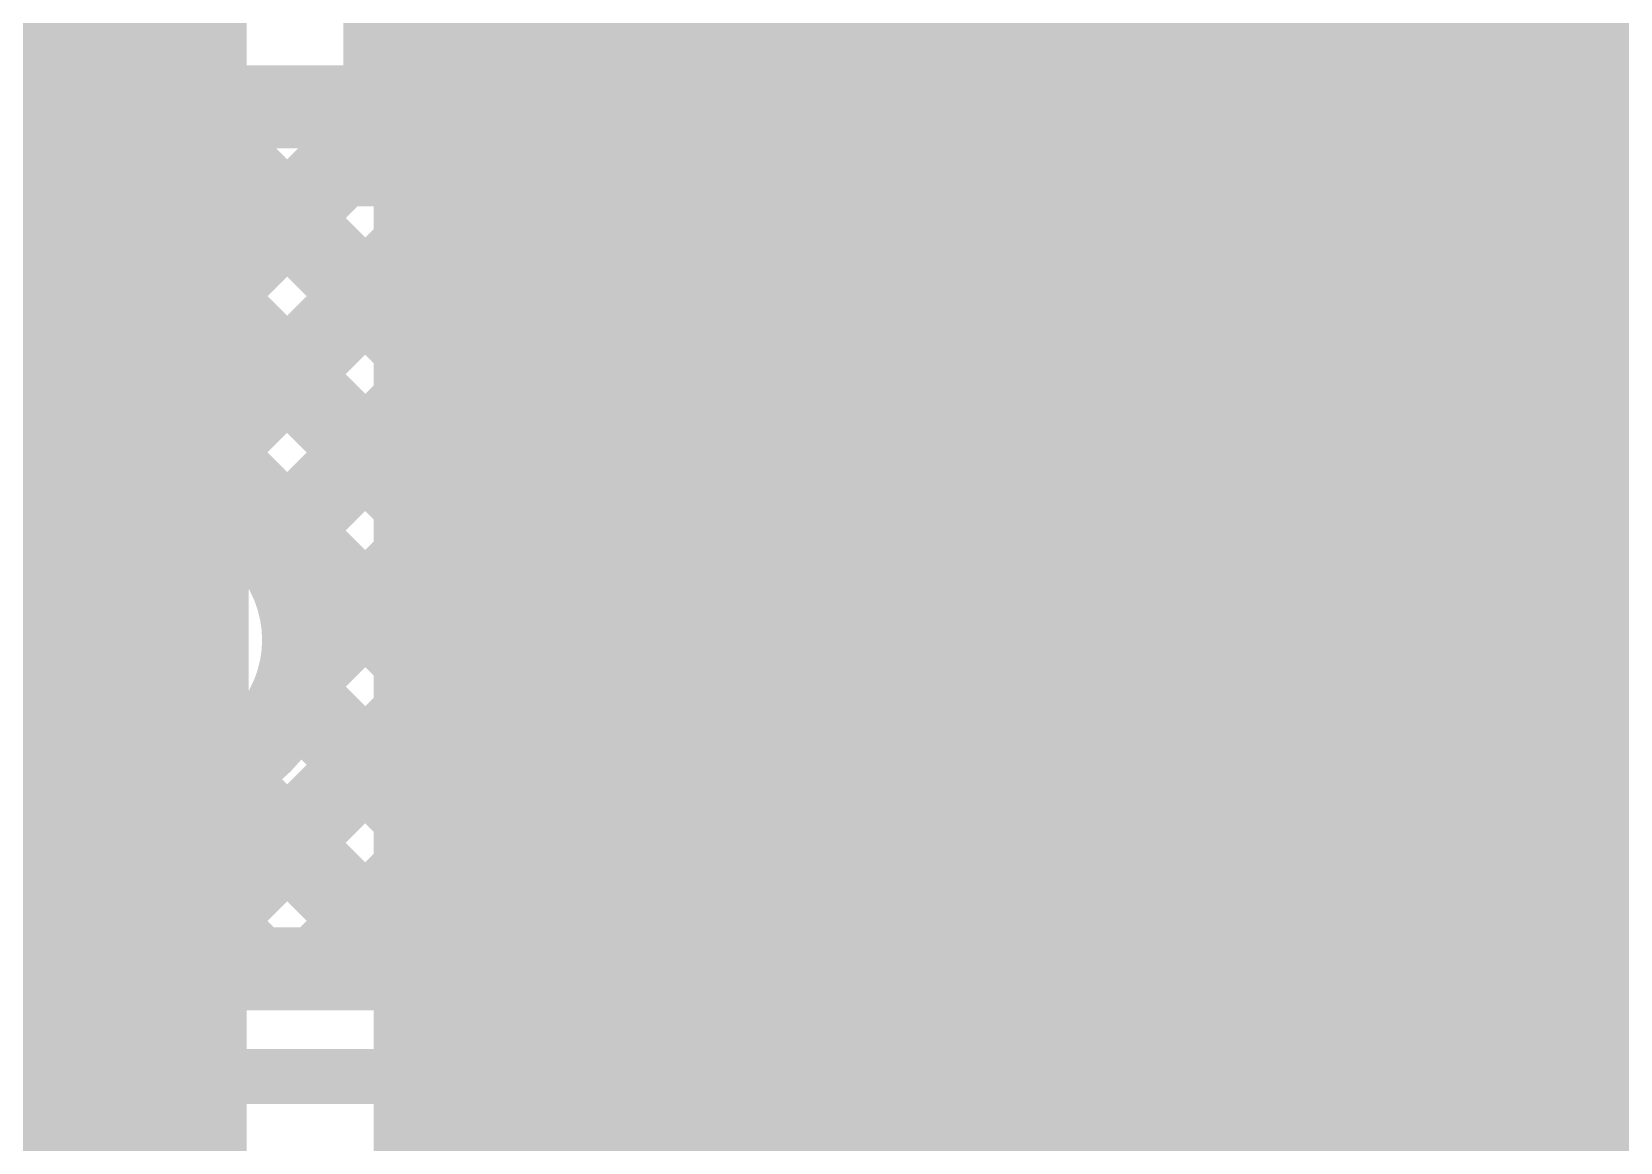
# Model space of a CAD drawing. Header units: millimetres. Extents: x -0.27 to 3.22, y -0.27 to 1.91.
# Drawn here: x 1.0421 to 1.3297, y 1.429 to 1.6301 of the extents above; entities that cross this region are included whole.
import ezdxf

# ---------------------------------------------------------------- set-up
doc = ezdxf.new("R2010")
doc.units = ezdxf.units.MM
doc.header["$MEASUREMENT"] = 0
for name, color, linetype in [('BottomLayer', 5, 'Continuous'), ('BottomOverlay', 54, 'Continuous'), ('BottomPaste', 16, 'Continuous'), ('BottomSolder', 6, 'Continuous'), ('TopLayer', 1, 'Continuous'), ('TopSolder', 216, 'Continuous'), ('ViaHoleLayer', 16, 'Continuous')]:
    doc.layers.add(name, color=color, linetype=linetype)

# ---------------------------------------------------------------- blocks, each defined once
blk = doc.blocks.new('LQFP_100_18')
at = {"layer": 'TopSolder'}
for points in [[(-0.33274, 0.24613), (-0.2775, 0.24613), (-0.2775, 0.22631), (-0.33274, 0.22631)], [(-0.33274, 0.22644), (-0.2775, 0.22644), (-0.2775, 0.20663), (-0.33274, 0.20663)], [(-0.33274, 0.20676), (-0.2775, 0.20676), (-0.2775, 0.18694), (-0.33274, 0.18694)], [(-0.33274, 0.18707), (-0.2775, 0.18707), (-0.2775, 0.16726), (-0.33274, 0.16726)], [(-0.33274, 0.16739), (-0.2775, 0.16739), (-0.2775, 0.14757), (-0.33274, 0.14757)], [(-0.33274, 0.1477), (-0.2775, 0.1477), (-0.2775, 0.12789), (-0.33274, 0.12789)], [(-0.33274, 0.12802), (-0.2775, 0.12802), (-0.2775, 0.1082), (-0.33274, 0.1082)], [(-0.33274, 0.10833), (-0.2775, 0.10833), (-0.2775, 0.08852), (-0.33274, 0.08852)], [(-0.33274, 0.08865), (-0.2775, 0.08865), (-0.2775, 0.06883), (-0.33274, 0.06883)], [(-0.33274, 0.06896), (-0.2775, 0.06896), (-0.2775, 0.04915), (-0.33274, 0.04915)], [(-0.33274, 0.04928), (-0.2775, 0.04928), (-0.2775, 0.02946), (-0.33274, 0.02946)]]:
    blk.add_hatch(color=216, dxfattribs=at).paths.add_polyline_path(points)
blk = doc.blocks.new('C__0603_B_178')
at = {"layer": 'BottomLayer'}
for points in [[(-0.045, -0.0175), (-0.045, 0.0175), (-0.015, 0.0175), (-0.015, -0.0175)], [(0.015, -0.0175), (0.015, 0.0175), (0.045, 0.0175), (0.045, -0.0175)]]:
    blk.add_hatch(color=5, dxfattribs=at).paths.add_polyline_path(points)
at = {"layer": 'BottomPaste'}
for points in [[(-0.045, -0.0175), (-0.045, 0.0175), (-0.015, 0.0175), (-0.015, -0.0175)], [(0.015, -0.0175), (0.015, 0.0175), (0.045, 0.0175), (0.045, -0.0175)]]:
    blk.add_hatch(color=16, dxfattribs=at).paths.add_polyline_path(points)
at = {"layer": 'BottomSolder'}
for points in [[(-0.04736, -0.01986), (-0.04736, 0.01986), (-0.01264, 0.01986), (-0.01264, -0.01986)], [(0.01264, -0.01986), (0.01264, 0.01986), (0.04736, 0.01986), (0.04736, -0.01986)]]:
    blk.add_hatch(color=6, dxfattribs=at).paths.add_polyline_path(points)
at = {"layer": 'BottomOverlay', "const_width": 0.005}
for points in [[(-0.049, -0.021), (-0.049, 0.021)], [(-0.049, 0.021), (-0.018, 0.021)], [(0.018, 0.021), (0.049, 0.021)], [(0.049, -0.021), (0.049, 0.021)], [(-0.049, -0.021), (-0.018, -0.021)], [(0.018, -0.021), (0.049, -0.021)]]:
    blk.add_lwpolyline(points, dxfattribs=at)
at = {"layer": 'BottomOverlay', "const_width": 0.0025}
for points in [[(-0.05025, 0.021, 1), (-0.04775, 0.021, 1)], [(-0.05025, 0.021, 1), (-0.04775, 0.021, 1)], [(-0.01925, 0.021, 1), (-0.01675, 0.021, 1)], [(0.01675, 0.021, 1), (0.01925, 0.021, 1)], [(0.04775, 0.021, 1), (0.05025, 0.021, 1)], [(0.04775, 0.021, 1), (0.05025, 0.021, 1)], [(-0.05025, -0.021, 1), (-0.04775, -0.021, 1)], [(-0.05025, -0.021, 1), (-0.04775, -0.021, 1)], [(-0.01925, -0.021, 1), (-0.01675, -0.021, 1)], [(0.01675, -0.021, 1), (0.01925, -0.021, 1)], [(0.04775, -0.021, 1), (0.05025, -0.021, 1)], [(0.04775, -0.021, 1), (0.05025, -0.021, 1)]]:
    blk.add_lwpolyline(points, format="xyb", close=True, dxfattribs=at)
blk = doc.blocks.new('C__0603_B_184')
at = {"layer": 'BottomLayer'}
for points in [[(-0.045, -0.0175), (-0.045, 0.0175), (-0.015, 0.0175), (-0.015, -0.0175)], [(0.015, -0.0175), (0.015, 0.0175), (0.045, 0.0175), (0.045, -0.0175)]]:
    blk.add_hatch(color=5, dxfattribs=at).paths.add_polyline_path(points)
at = {"layer": 'BottomPaste'}
for points in [[(-0.045, -0.0175), (-0.045, 0.0175), (-0.015, 0.0175), (-0.015, -0.0175)], [(0.015, -0.0175), (0.015, 0.0175), (0.045, 0.0175), (0.045, -0.0175)]]:
    blk.add_hatch(color=16, dxfattribs=at).paths.add_polyline_path(points)
at = {"layer": 'BottomSolder'}
for points in [[(-0.04736, -0.01986), (-0.04736, 0.01986), (-0.01264, 0.01986), (-0.01264, -0.01986)], [(0.01264, -0.01986), (0.01264, 0.01986), (0.04736, 0.01986), (0.04736, -0.01986)]]:
    blk.add_hatch(color=6, dxfattribs=at).paths.add_polyline_path(points)
at = {"layer": 'BottomOverlay', "const_width": 0.005}
for points in [[(-0.049, 0.021), (-0.018, 0.021)], [(-0.049, -0.021), (-0.049, 0.021)], [(0.018, 0.021), (0.049, 0.021)], [(0.049, -0.021), (0.049, 0.021)], [(-0.049, -0.021), (-0.018, -0.021)], [(0.018, -0.021), (0.049, -0.021)]]:
    blk.add_lwpolyline(points, dxfattribs=at)
at = {"layer": 'BottomOverlay', "const_width": 0.0025}
for points in [[(-0.05025, 0.021, 1), (-0.04775, 0.021, 1)], [(-0.05025, 0.021, 1), (-0.04775, 0.021, 1)], [(-0.01925, 0.021, 1), (-0.01675, 0.021, 1)], [(0.01675, 0.021, 1), (0.01925, 0.021, 1)], [(0.04775, 0.021, 1), (0.05025, 0.021, 1)], [(0.04775, 0.021, 1), (0.05025, 0.021, 1)], [(-0.05025, -0.021, 1), (-0.04775, -0.021, 1)], [(-0.05025, -0.021, 1), (-0.04775, -0.021, 1)], [(-0.01925, -0.021, 1), (-0.01675, -0.021, 1)], [(0.01675, -0.021, 1), (0.01925, -0.021, 1)], [(0.04775, -0.021, 1), (0.05025, -0.021, 1)], [(0.04775, -0.021, 1), (0.05025, -0.021, 1)]]:
    blk.add_lwpolyline(points, format="xyb", close=True, dxfattribs=at)
blk = doc.blocks.new('C__0603_B_185')
at = {"layer": 'BottomLayer'}
for points in [[(-0.045, -0.0175), (-0.045, 0.0175), (-0.015, 0.0175), (-0.015, -0.0175)], [(0.015, -0.0175), (0.015, 0.0175), (0.045, 0.0175), (0.045, -0.0175)]]:
    blk.add_hatch(color=5, dxfattribs=at).paths.add_polyline_path(points)
at = {"layer": 'BottomPaste'}
for points in [[(-0.045, -0.0175), (-0.045, 0.0175), (-0.015, 0.0175), (-0.015, -0.0175)], [(0.015, -0.0175), (0.015, 0.0175), (0.045, 0.0175), (0.045, -0.0175)]]:
    blk.add_hatch(color=16, dxfattribs=at).paths.add_polyline_path(points)
at = {"layer": 'BottomSolder'}
for points in [[(-0.04736, -0.01986), (-0.04736, 0.01986), (-0.01264, 0.01986), (-0.01264, -0.01986)], [(0.01264, -0.01986), (0.01264, 0.01986), (0.04736, 0.01986), (0.04736, -0.01986)]]:
    blk.add_hatch(color=6, dxfattribs=at).paths.add_polyline_path(points)
at = {"layer": 'BottomOverlay', "const_width": 0.005}
for points in [[(-0.049, 0.021), (-0.018, 0.021)], [(-0.049, -0.021), (-0.049, 0.021)], [(0.018, 0.021), (0.049, 0.021)], [(0.049, -0.021), (0.049, 0.021)], [(-0.049, -0.021), (-0.018, -0.021)], [(0.018, -0.021), (0.049, -0.021)]]:
    blk.add_lwpolyline(points, dxfattribs=at)
at = {"layer": 'BottomOverlay', "const_width": 0.0025}
for points in [[(-0.05025, 0.021, 1), (-0.04775, 0.021, 1)], [(-0.05025, 0.021, 1), (-0.04775, 0.021, 1)], [(-0.01925, 0.021, 1), (-0.01675, 0.021, 1)], [(0.01675, 0.021, 1), (0.01925, 0.021, 1)], [(0.04775, 0.021, 1), (0.05025, 0.021, 1)], [(0.04775, 0.021, 1), (0.05025, 0.021, 1)], [(-0.05025, -0.021, 1), (-0.04775, -0.021, 1)], [(-0.05025, -0.021, 1), (-0.04775, -0.021, 1)], [(-0.01925, -0.021, 1), (-0.01675, -0.021, 1)], [(0.01675, -0.021, 1), (0.01925, -0.021, 1)], [(0.04775, -0.021, 1), (0.05025, -0.021, 1)], [(0.04775, -0.021, 1), (0.05025, -0.021, 1)]]:
    blk.add_lwpolyline(points, format="xyb", close=True, dxfattribs=at)
blk = doc.blocks.new('C__0603_B_186')
at = {"layer": 'BottomLayer'}
for points in [[(-0.045, -0.0175), (-0.045, 0.0175), (-0.015, 0.0175), (-0.015, -0.0175)], [(0.015, -0.0175), (0.015, 0.0175), (0.045, 0.0175), (0.045, -0.0175)]]:
    blk.add_hatch(color=5, dxfattribs=at).paths.add_polyline_path(points)
at = {"layer": 'BottomPaste'}
for points in [[(-0.045, -0.0175), (-0.045, 0.0175), (-0.015, 0.0175), (-0.015, -0.0175)], [(0.015, -0.0175), (0.015, 0.0175), (0.045, 0.0175), (0.045, -0.0175)]]:
    blk.add_hatch(color=16, dxfattribs=at).paths.add_polyline_path(points)
at = {"layer": 'BottomSolder'}
for points in [[(-0.04736, -0.01986), (-0.04736, 0.01986), (-0.01264, 0.01986), (-0.01264, -0.01986)], [(0.01264, -0.01986), (0.01264, 0.01986), (0.04736, 0.01986), (0.04736, -0.01986)]]:
    blk.add_hatch(color=6, dxfattribs=at).paths.add_polyline_path(points)
at = {"layer": 'BottomOverlay', "const_width": 0.005}
for points in [[(-0.049, -0.021), (-0.049, 0.021)], [(-0.018, 0.021), (-0.049, 0.021)], [(0.049, 0.021), (0.018, 0.021)], [(0.049, -0.021), (0.049, 0.021)], [(-0.018, -0.021), (-0.049, -0.021)], [(0.049, -0.021), (0.018, -0.021)]]:
    blk.add_lwpolyline(points, dxfattribs=at)
at = {"layer": 'BottomOverlay', "const_width": 0.0025}
for points in [[(-0.05025, 0.021, 1), (-0.04775, 0.021, 1)], [(-0.05025, 0.021, 1), (-0.04775, 0.021, 1)], [(-0.01925, 0.021, 1), (-0.01675, 0.021, 1)], [(0.01675, 0.021, 1), (0.01925, 0.021, 1)], [(0.04775, 0.021, 1), (0.05025, 0.021, 1)], [(0.04775, 0.021, 1), (0.05025, 0.021, 1)], [(-0.05025, -0.021, 1), (-0.04775, -0.021, 1)], [(-0.05025, -0.021, 1), (-0.04775, -0.021, 1)], [(-0.01925, -0.021, 1), (-0.01675, -0.021, 1)], [(0.01675, -0.021, 1), (0.01925, -0.021, 1)], [(0.04775, -0.021, 1), (0.05025, -0.021, 1)], [(0.04775, -0.021, 1), (0.05025, -0.021, 1)]]:
    blk.add_lwpolyline(points, format="xyb", close=True, dxfattribs=at)

msp = doc.modelspace()

# ---------------------------------------------------------------- hatches: boundary and pattern name
at = {"layer": 'BottomLayer'}
for points in [[(0.993, 1.014), (1.081, 1.014), (1.081, 1.695), (0.993, 1.695)], [(1.104, 1.121), (1.581, 1.121), (1.581, 1.642), (1.104, 1.642)]]:
    msp.add_hatch(color=5, dxfattribs=at).paths.add_polyline_path(points)
h = msp.add_hatch(color=5, dxfattribs=at)
edge = h.paths.add_edge_path()
edge.add_arc((1.065, 1.52), 0.01181, 0, 360)
h = msp.add_hatch(color=5, dxfattribs=at)
edge = h.paths.add_edge_path()
edge.add_arc((1.16891, 1.44094), 0.01181, 0, 360)
at = {"layer": 'TopLayer'}
h = msp.add_hatch(color=1, dxfattribs=at)
edge = h.paths.add_edge_path()
edge.add_arc((1.065, 1.52), 0.01181, 0, 360)
h = msp.add_hatch(color=1, dxfattribs=at)
edge = h.paths.add_edge_path()
edge.add_arc((1.16891, 1.44094), 0.01181, 0, 360)
at = {"layer": 'ViaHoleLayer'}
h = msp.add_hatch(color=16, dxfattribs=at)
edge = h.paths.add_edge_path()
edge.add_arc((1.065, 1.52), 0.00591, 0, 360)
h = msp.add_hatch(color=16, dxfattribs=at)
edge = h.paths.add_edge_path()
edge.add_arc((1.16891, 1.44094), 0.00591, 0, 360)

# ---------------------------------------------------------------- linework, layer by layer
at = {"layer": 'TopLayer'}
for points, const_width in [([(1.08094, 1.30613), (1.42369, 1.64888)], 0.015), ([(1.09028, 1.28719), (1.45197, 1.64888)], 0.015), ([(1.09383, 1.46044), (1.28227, 1.64888)], 0.015), ([(1.09497, 1.26359), (1.48026, 1.64888)], 0.015), ([(1.12211, 1.46044), (1.31055, 1.64888)], 0.015), ([(1.15817, 1.46821), (1.33884, 1.64888)], 0.015), ([(1.18419, 1.46595), (1.36712, 1.64888)], 0.015), ([(1.19672, 1.4502), (1.39541, 1.64888)], 0.015), ([(1.26211, 1.64888), (1.58911, 1.32188)], 0.015), ([(1.2904, 1.64888), (1.58911, 1.35017)], 0.015), ([(1.31868, 1.64888), (1.58911, 1.37845)], 0.015), ([(1.24008, 1.62192), (1.25645, 1.63829)], 0.015), ([(1.25043, 1.63227), (1.58911, 1.2936)], 0.015), ([(1.23573, 1.61869), (1.58911, 1.26532)], 0.015), ([(1.05511, 1.59143), (1.08018, 1.6165)], 0.015), ([(1.05511, 1.6165), (1.227, 1.6165)], 0.015), ([(1.05511, 1.56315), (1.10847, 1.6165)], 0.015), ([(1.05511, 1.59914), (1.05511, 1.6165)], 0.015), ([(1.05511, 1.59914), (1.05511, 1.6165)], 0.015), ([(1.06554, 1.46044), (1.22161, 1.6165)], 0.015), ([(1.06652, 1.54627), (1.13675, 1.6165)], 0.015), ([(1.06822, 1.6165), (1.54022, 1.1445)], 0.015), ([(1.08529, 1.53675), (1.16504, 1.6165)], 0.015), ([(1.09055, 1.51373), (1.19332, 1.6165)], 0.015), ([(1.0965, 1.6165), (1.5685, 1.1445)], 0.015), ([(1.12478, 1.6165), (1.58911, 1.15218)], 0.015), ([(1.15307, 1.6165), (1.58911, 1.18046)], 0.015), ([(1.18135, 1.6165), (1.58911, 1.20875)], 0.015), ([(1.20964, 1.6165), (1.58911, 1.23703)], 0.015), ([(1.05511, 1.60132), (1.48719, 1.16924)], 0.015), ([(1.05511, 1.57945), (1.05511, 1.5977)], 0.015), ([(1.05511, 1.57945), (1.05511, 1.5977)], 0.015), ([(1.12325, 1.26359), (1.44784, 1.58818)], 0.015), ([(1.05511, 1.55977), (1.05511, 1.57801)], 0.015), ([(1.05511, 1.55977), (1.05511, 1.57801)], 0.015), ([(1.05511, 1.57303), (1.15946, 1.46868)], 0.015), ([(1.15994, 1.27199), (1.46086, 1.57291)], 0.015), ([(1.05511, 1.54438), (1.05511, 1.55833)], 0.015), ([(1.05511, 1.54438), (1.05511, 1.55833)], 0.015), ([(1.01699, 1.51968), (1.06468, 1.51968)], 0.008), ([(1.06468, 1.51968), (1.065, 1.52)], 0.008), ([(1.08949, 1.51038), (1.13943, 1.46044)], 0.015), ([(1.05511, 1.48103), (1.05511, 1.49562)], 0.015), ([(1.05511, 1.48103), (1.05511, 1.49562)], 0.015), ([(1.05511, 1.47829), (1.07127, 1.49445)], 0.015), ([(1.07564, 1.49594), (1.11114, 1.46044)], 0.015), ([(1.05511, 1.48818), (1.08286, 1.46044)], 0.015), ([(1.05511, 1.46434), (1.05511, 1.47959)], 0.015), ([(1.05511, 1.46434), (1.05511, 1.47959)], 0.015), ([(1.05511, 1.46044), (1.05511, 1.46434)], 0.015), ([(1.05511, 1.46044), (1.05511, 1.46434)], 0.015), ([(1.05811, 1.46044), (1.05811, 1.46434)], 0.015), ([(1.05811, 1.46044), (1.14703, 1.46044)], 0.015), ([(1.16891, 1.44094), (1.16891, 1.46275)], 0.01), ([(1.01699, 1.44094), (1.16891, 1.44094)], 0.01), ([(1.16891, 1.44094), (1.19072, 1.44094)], 0.01), ([(1.16891, 1.41913), (1.16891, 1.44094)], 0.01), ([(1.19666, 1.43149), (1.47221, 1.15593)], 0.015)]:
    msp.add_lwpolyline(points, dxfattribs=dict(at, const_width=const_width))
for points, const_width in [([(1.24668, 1.63227, 1), (1.25418, 1.63227, 1)], 0.0075), ([(1.23633, 1.62192, 1), (1.24383, 1.62192, 1)], 0.0075), ([(1.23633, 1.62192, 1), (1.24383, 1.62192, 1)], 0.0075), ([(1.23633, 1.62192, 1), (1.24383, 1.62192, 1)], 0.0075), ([(1.23198, 1.61869, 1), (1.23948, 1.61869, 1)], 0.0075), ([(1.05136, 1.6165, 1), (1.05886, 1.6165, 1)], 0.0075), ([(1.05136, 1.6165, 1), (1.05886, 1.6165, 1)], 0.0075), ([(1.05136, 1.6165, 1), (1.05886, 1.6165, 1)], 0.0075), ([(1.06447, 1.6165, 1), (1.07197, 1.6165, 1)], 0.0075), ([(1.07643, 1.6165, 1), (1.08393, 1.6165, 1)], 0.0075), ([(1.09275, 1.6165, 1), (1.10025, 1.6165, 1)], 0.0075), ([(1.10472, 1.6165, 1), (1.11222, 1.6165, 1)], 0.0075), ([(1.12103, 1.6165, 1), (1.12853, 1.6165, 1)], 0.0075), ([(1.133, 1.6165, 1), (1.1405, 1.6165, 1)], 0.0075), ([(1.14932, 1.6165, 1), (1.15682, 1.6165, 1)], 0.0075), ([(1.16129, 1.6165, 1), (1.16879, 1.6165, 1)], 0.0075), ([(1.1776, 1.6165, 1), (1.1851, 1.6165, 1)], 0.0075), ([(1.18957, 1.6165, 1), (1.19707, 1.6165, 1)], 0.0075), ([(1.20589, 1.6165, 1), (1.21339, 1.6165, 1)], 0.0075), ([(1.21786, 1.6165, 1), (1.22536, 1.6165, 1)], 0.0075), ([(1.22325, 1.6165, 1), (1.23075, 1.6165, 1)], 0.0075), ([(1.22325, 1.6165, 1), (1.23075, 1.6165, 1)], 0.0075), ([(1.22325, 1.6165, 1), (1.23075, 1.6165, 1)], 0.0075), ([(1.05136, 1.60132, 1), (1.05886, 1.60132, 1)], 0.0075), ([(1.05136, 1.59914, 1), (1.05886, 1.59914, 1)], 0.0075), ([(1.05136, 1.59914, 1), (1.05886, 1.59914, 1)], 0.0075), ([(1.05136, 1.5977, 1), (1.05886, 1.5977, 1)], 0.0075), ([(1.05136, 1.5977, 1), (1.05886, 1.5977, 1)], 0.0075), ([(1.05136, 1.59143, 1), (1.05886, 1.59143, 1)], 0.0075), ([(1.05136, 1.57945, 1), (1.05886, 1.57945, 1)], 0.0075), ([(1.05136, 1.57945, 1), (1.05886, 1.57945, 1)], 0.0075), ([(1.05136, 1.57801, 1), (1.05886, 1.57801, 1)], 0.0075), ([(1.05136, 1.57801, 1), (1.05886, 1.57801, 1)], 0.0075), ([(1.05136, 1.57303, 1), (1.05886, 1.57303, 1)], 0.0075), ([(1.05136, 1.56315, 1), (1.05886, 1.56315, 1)], 0.0075), ([(1.05136, 1.55977, 1), (1.05886, 1.55977, 1)], 0.0075), ([(1.05136, 1.55977, 1), (1.05886, 1.55977, 1)], 0.0075), ([(1.05136, 1.55833, 1), (1.05886, 1.55833, 1)], 0.0075), ([(1.05136, 1.55833, 1), (1.05886, 1.55833, 1)], 0.0075), ([(1.06277, 1.54627, 1), (1.07027, 1.54627, 1)], 0.0075), ([(1.05136, 1.54438, 1), (1.05886, 1.54438, 1)], 0.0075), ([(1.05136, 1.54438, 1), (1.05886, 1.54438, 1)], 0.0075), ([(1.05136, 1.54438, 1), (1.05886, 1.54438, 1)], 0.0075), ([(1.08154, 1.53675, 1), (1.08904, 1.53675, 1)], 0.0075), ([(1.08756, 1.52, 1), (1.09506, 1.52, 1)], 0.0075), ([(1.08756, 1.52, 1), (1.09506, 1.52, 1)], 0.0075), ([(1.06268, 1.51968, 1), (1.06668, 1.51968, 1)], 0.004), ([(1.06268, 1.51968, 1), (1.06668, 1.51968, 1)], 0.004), ([(1.063, 1.52, 1), (1.067, 1.52, 1)], 0.004), ([(1.0868, 1.51373, 1), (1.0943, 1.51373, 1)], 0.0075), ([(1.08574, 1.51038, 1), (1.09324, 1.51038, 1)], 0.0075), ([(1.05136, 1.49562, 1), (1.05886, 1.49562, 1)], 0.0075), ([(1.05136, 1.49562, 1), (1.05886, 1.49562, 1)], 0.0075), ([(1.05136, 1.49562, 1), (1.05886, 1.49562, 1)], 0.0075), ([(1.06752, 1.49445, 1), (1.07502, 1.49445, 1)], 0.0075), ([(1.07189, 1.49594, 1), (1.07939, 1.49594, 1)], 0.0075), ([(1.05136, 1.48818, 1), (1.05886, 1.48818, 1)], 0.0075), ([(1.05136, 1.48103, 1), (1.05886, 1.48103, 1)], 0.0075), ([(1.05136, 1.48103, 1), (1.05886, 1.48103, 1)], 0.0075), ([(1.05136, 1.47959, 1), (1.05886, 1.47959, 1)], 0.0075), ([(1.05136, 1.47959, 1), (1.05886, 1.47959, 1)], 0.0075), ([(1.05136, 1.47829, 1), (1.05886, 1.47829, 1)], 0.0075), ([(1.15442, 1.46821, 1), (1.16192, 1.46821, 1)], 0.0075), ([(1.15571, 1.46868, 1), (1.16321, 1.46868, 1)], 0.0075), ([(1.18044, 1.46595, 1), (1.18794, 1.46595, 1)], 0.0075), ([(1.05136, 1.46434, 1), (1.05886, 1.46434, 1)], 0.0075), ([(1.05136, 1.46434, 1), (1.05886, 1.46434, 1)], 0.0075), ([(1.05136, 1.46434, 1), (1.05886, 1.46434, 1)], 0.0075), ([(1.05136, 1.46434, 1), (1.05886, 1.46434, 1)], 0.0075), ([(1.05436, 1.46434, 1), (1.06186, 1.46434, 1)], 0.0075), ([(1.05136, 1.46044, 1), (1.05886, 1.46044, 1)], 0.0075), ([(1.05136, 1.46044, 1), (1.05886, 1.46044, 1)], 0.0075), ([(1.05436, 1.46044, 1), (1.06186, 1.46044, 1)], 0.0075), ([(1.05436, 1.46044, 1), (1.06186, 1.46044, 1)], 0.0075), ([(1.06179, 1.46044, 1), (1.06929, 1.46044, 1)], 0.0075), ([(1.07911, 1.46044, 1), (1.08661, 1.46044, 1)], 0.0075), ([(1.09008, 1.46044, 1), (1.09758, 1.46044, 1)], 0.0075), ([(1.10739, 1.46044, 1), (1.11489, 1.46044, 1)], 0.0075), ([(1.11836, 1.46044, 1), (1.12586, 1.46044, 1)], 0.0075), ([(1.13568, 1.46044, 1), (1.14318, 1.46044, 1)], 0.0075), ([(1.14328, 1.46044, 1), (1.15078, 1.46044, 1)], 0.0075), ([(1.14328, 1.46044, 1), (1.15078, 1.46044, 1)], 0.0075), ([(1.16641, 1.46275, 1), (1.17141, 1.46275, 1)], 0.005), ([(1.19297, 1.4502, 1), (1.20047, 1.4502, 1)], 0.0075), ([(1.19447, 1.44094, 1), (1.20197, 1.44094, 1)], 0.0075), ([(1.19447, 1.44094, 1), (1.20197, 1.44094, 1)], 0.0075), ([(1.16641, 1.44094, 1), (1.17141, 1.44094, 1)], 0.005), ([(1.16641, 1.44094, 1), (1.17141, 1.44094, 1)], 0.005), ([(1.16641, 1.44094, 1), (1.17141, 1.44094, 1)], 0.005), ([(1.16641, 1.44094, 1), (1.17141, 1.44094, 1)], 0.005), ([(1.18822, 1.44094, 1), (1.19322, 1.44094, 1)], 0.005), ([(1.19291, 1.43149, 1), (1.20041, 1.43149, 1)], 0.0075)]:
    msp.add_lwpolyline(points, format="xyb", close=True, dxfattribs=dict(at, const_width=const_width))
at = {"layer": 'TopLayer', "const_width": 0.015}
for points in [[(1.24008, 1.62192, -0.198912), (1.227, 1.6165)], [(1.24008, 1.62192, -0.198912), (1.227, 1.6165)], [(1.05511, 1.54438, -0.532098), (1.09131, 1.52)], [(1.09131, 1.52, -0.532098), (1.05511, 1.49562)], [(1.14703, 1.46044, -0.689186), (1.19822, 1.44094)], [(1.19822, 1.44094, -0.689186), (1.14703, 1.42144)]]:
    msp.add_lwpolyline(points, format="xyb", dxfattribs=at)

# ---------------------------------------------------------------- block references
for name, p in [('LQFP_100_18', (1.32211, 1.38188)), ('C__0603_B_178', (1.094, 1.53)), ('C__0603_B_185', (1.094, 1.482)), ('C__0603_B_184', (1.094, 1.407))]:
    msp.add_blockref(name, p)
at = {"rotation": 270}
msp.add_blockref('C__0603_B_186', (1.122, 1.65), dxfattribs=at)

doc.saveas('drawing.dxf')
